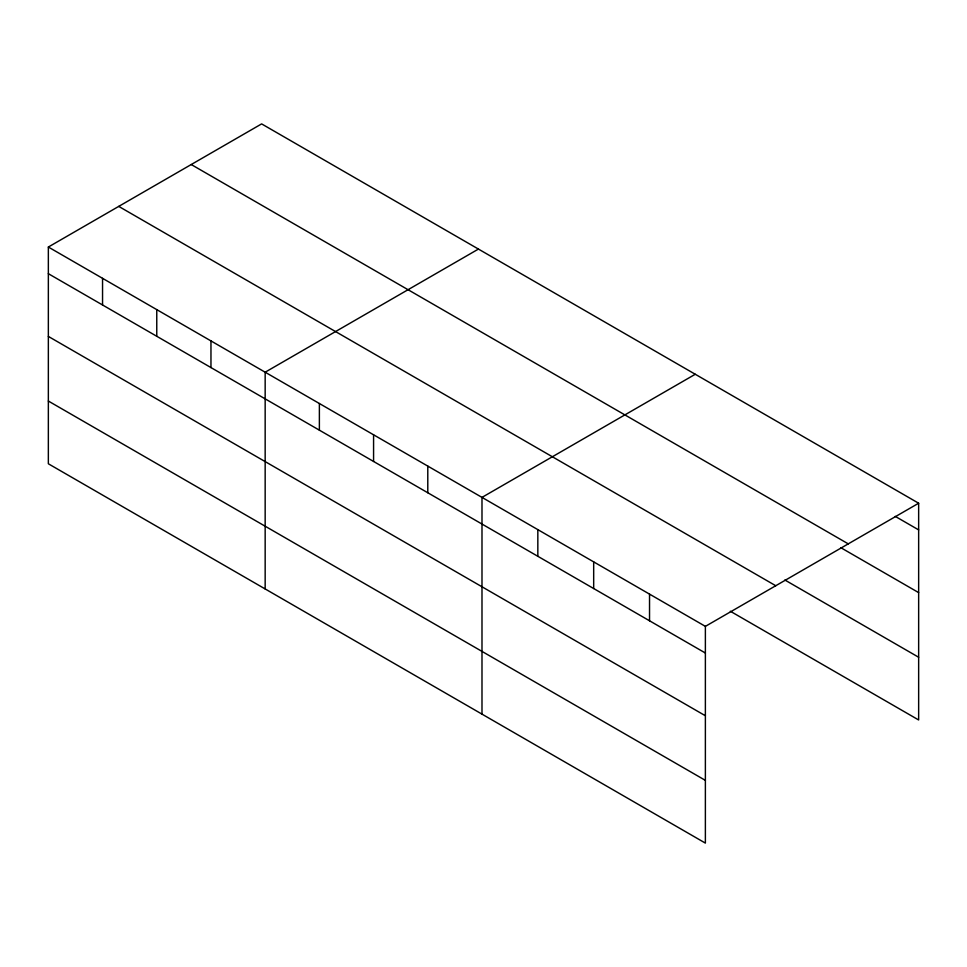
<?xml version="1.0" encoding="UTF-8"?>
<svg xmlns="http://www.w3.org/2000/svg" width="967" height="967" viewBox="0 0 967 967"><rect width="100%" height="100%" fill="white"/><g stroke="black" fill="none" stroke-linecap="round" stroke-linejoin="round"><path stroke-width="1.45" d="M705.378 715.749L705.378 626.362L48.35 247.032L48.35 463.773L705.378 843.103L705.378 715.749L48.35 336.419M730.327 611.241L918.65 719.968L918.65 503.227L261.622 123.897L48.35 247.032M478.435 249.075L265.163 372.21L265.163 588.951M695.261 374.265L481.989 497.389L481.989 714.129M705.378 626.362L918.65 503.227M895.273 516.39L918.65 529.892M191.236 164.535L848.264 543.865M840.722 547.624L918.65 592.614M784.878 580.007L918.65 657.246M118.736 206.394L775.764 585.736M48.35 273.685L705.378 653.027M48.35 401.039L705.378 780.369M649.534 594.125L649.534 620.778M593.678 561.875L593.678 588.54M537.833 529.638L537.833 556.291M427.789 466.094L427.789 492.759M373.576 434.799L373.576 461.464M319.376 403.505L319.376 430.17M210.963 340.916L210.963 367.569M156.763 309.621L156.763 336.274M102.55 278.327L102.55 304.98"/></g></svg>
